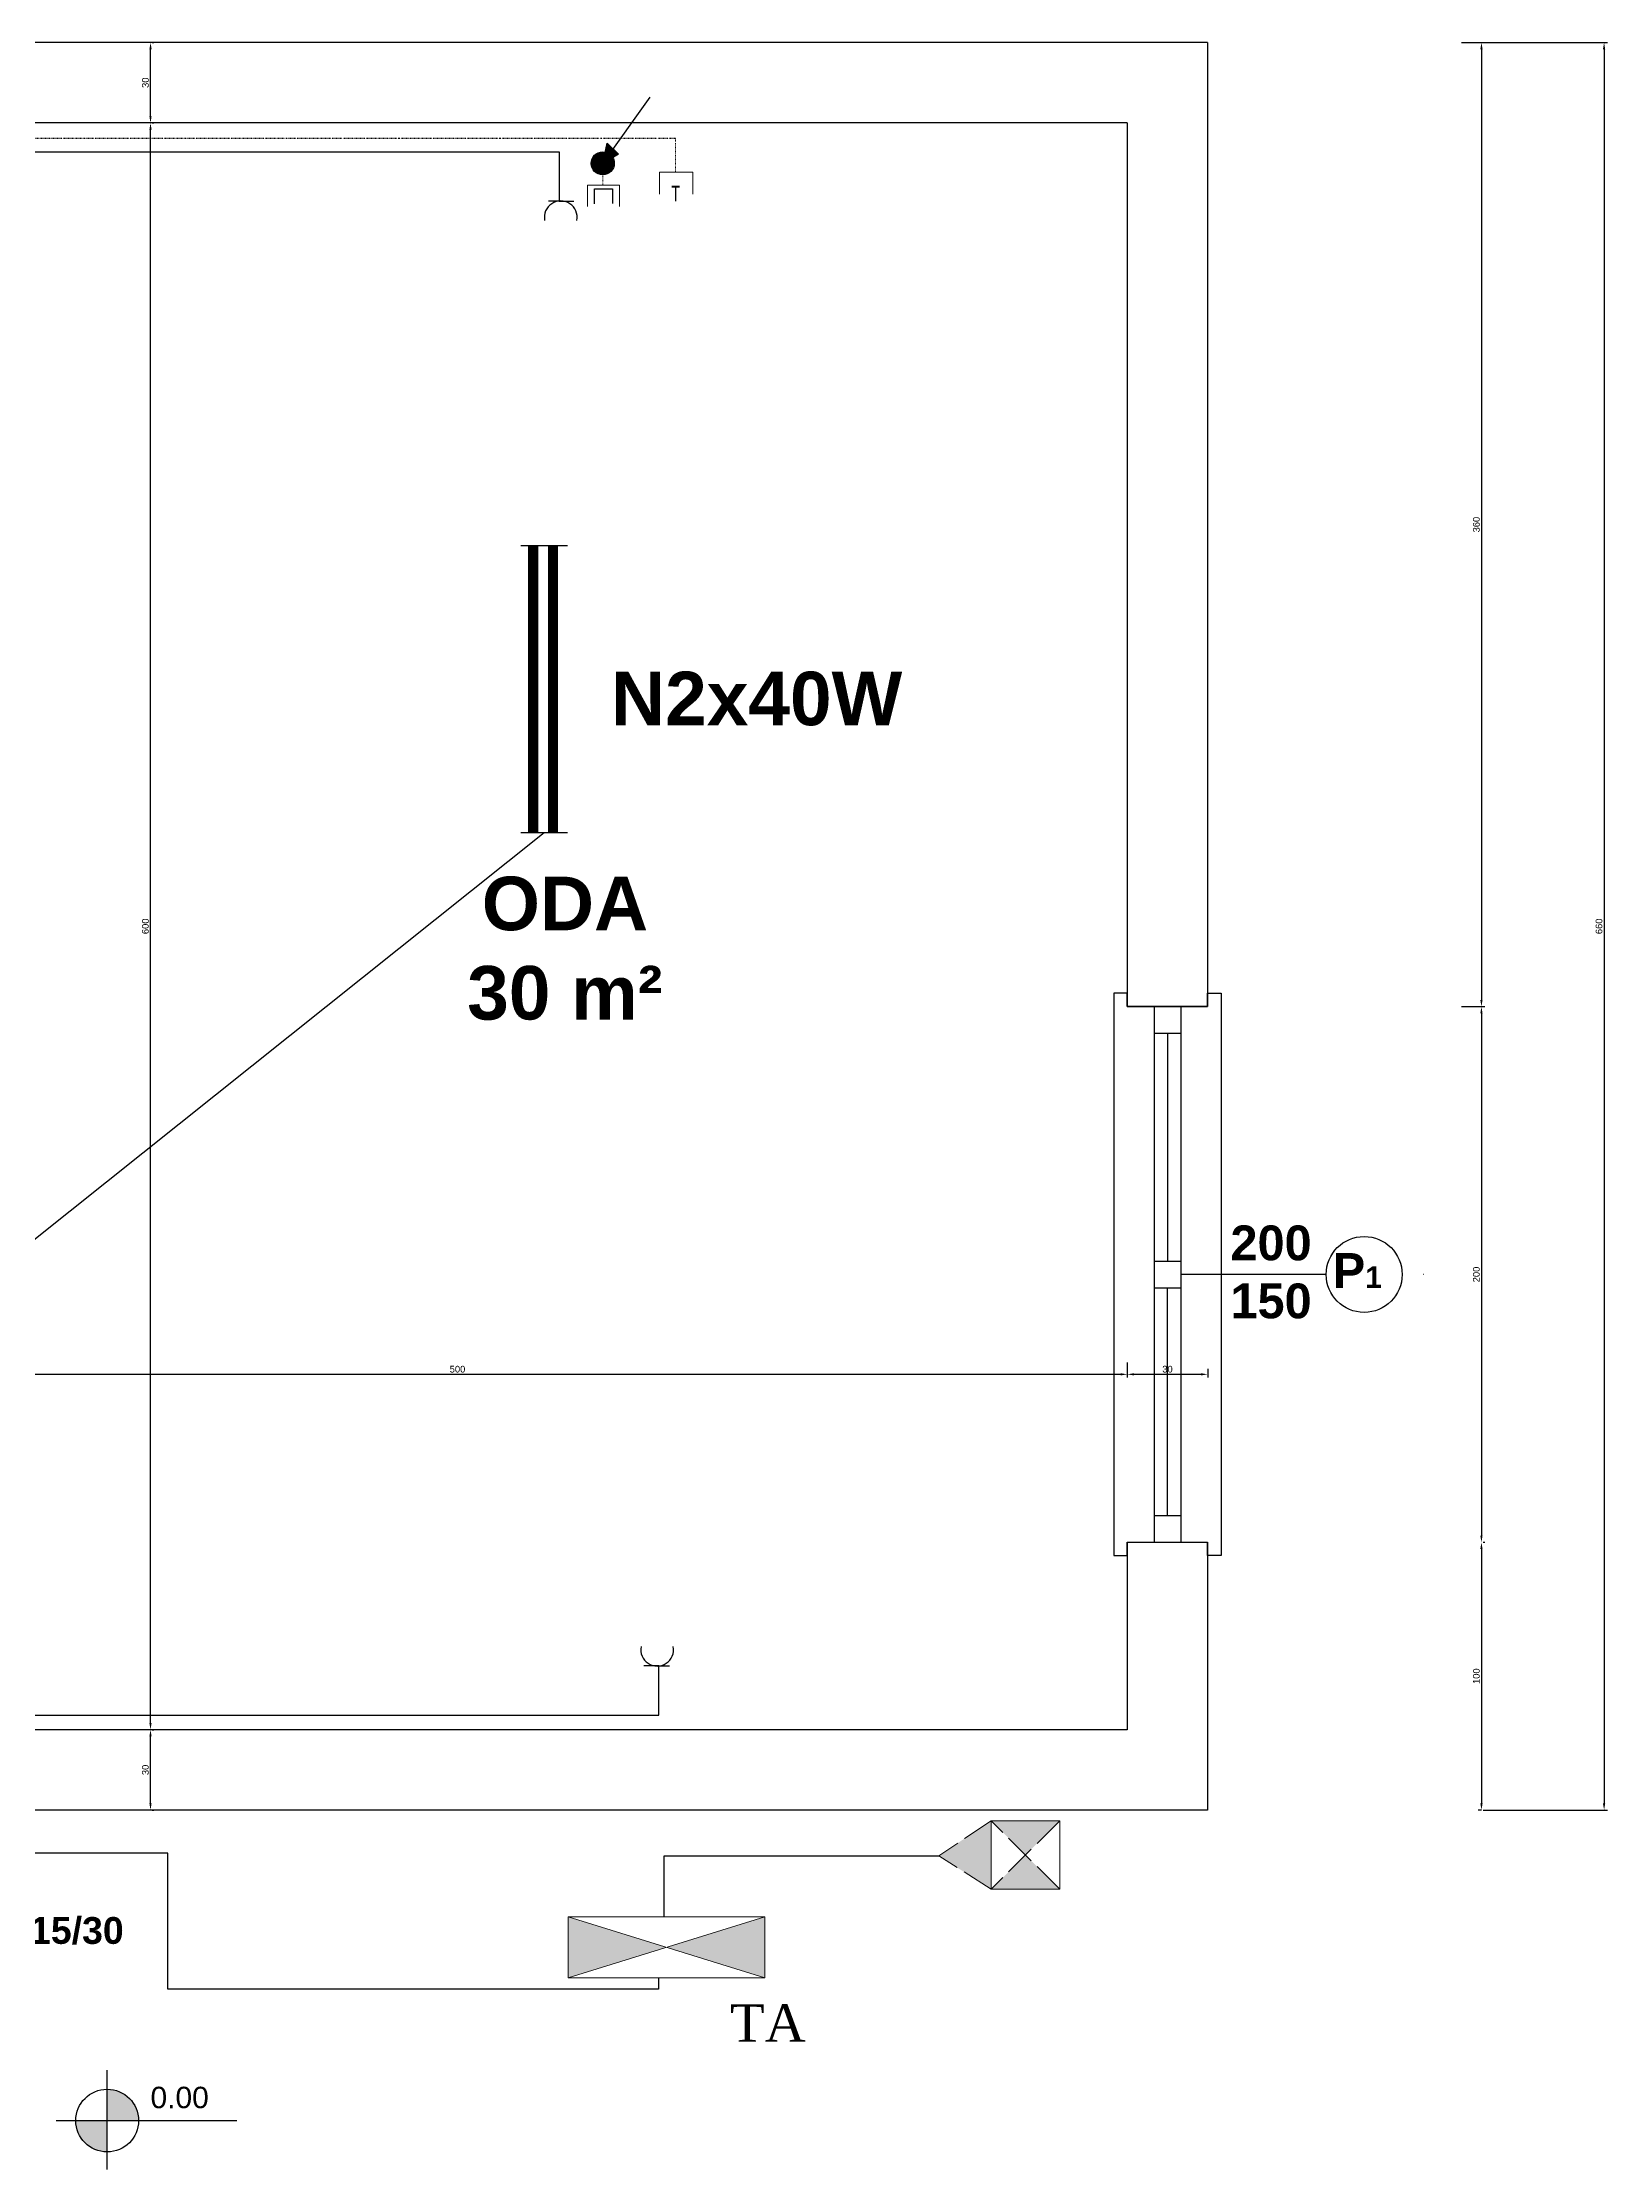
# Model space of a CAD drawing. Header units: millimetres. Extents: x 962 to 8486, y 785 to 4222.
# Drawn here: x 6065 to 6649, y 1542 to 2337 of the extents above; entities that cross this region are included whole.
import ezdxf

# ---------------------------------------------------------------- set-up
doc = ezdxf.new("R2010")
doc.units = ezdxf.units.MM
for name, pattern in [('ACAD_ISO02W100', [15, 12, -3]), ('DASHDOT', [25.4, 12.7, -6.35, 0, -6.35]), ('DIVIDE', [1.25, 0.5, -0.25, 0, -0.25, 0, -0.25]), ('DUZ', [0])]:
    doc.linetypes.add(name, pattern=pattern)
for name, color, linetype, lineweight in [('ANA PANO', 133, 'Continuous', 20), ('duvar', 10, 'Continuous', 30), ('EHAT-TEL', 3, 'DIVIDE', 20), ('hareketli  perde', 3, 'DUZ', 20), ('ZİL', 92, 'DASHDOT', 20)]:
    doc.layers.add(name, color=color, linetype=linetype, lineweight=lineweight)
doc.layers.add('H', color=3, linetype='Continuous')
doc.layers.add('kot', color=210, linetype='Continuous')
doc.styles.add('MEKAN', font='times.ttf')
doc.styles.add('ROMANS', font='tahoma.ttf')
doc.styles.get("Standard").update_dxf_attribs({"font": 'arial.ttf'})
doc.dimstyles.new('ISO-25', dxfattribs={"dimtxt": 2.5, "dimasz": 2.5, "dimexe": 1.25, "dimexo": 0.625, "dimtad": 1, "dimtxsty": 'Standard', "dimcen": 2.5, "dimadec": 0, "dimazin": 0, "dimtfac": 1, "dimtmove": 0, "dimatfit": 3, "dimfxl": 1, "dimarcsym": 0})

# ---------------------------------------------------------------- blocks, each defined once
blk = doc.blocks.new('*D78')
at = {"color": 0, "lineweight": -2, "transparency": 16777216}
for p, q in [((6594.81, 2336.5), (6603.56, 2336.5)), ((6602.31, 2334), (6602.31, 1979)), ((6594.81, 1976.5), (6603.56, 1976.5))]:
    blk.add_line(p, q, dxfattribs=at)
at = {"color": 0, "transparency": 16777216}
for points in [[(6601.89, 2334), (6602.73, 2334), (6602.31, 2336.5)], [(6601.89, 1979), (6602.73, 1979), (6602.31, 1976.5)]]:
    blk.add_solid(points, dxfattribs=at)
at = {"layer": 'Defpoints', "color": 0, "transparency": 16777216}
for p in [(6594.18, 2336.5), (6594.18, 1976.5), (6602.31, 1976.5)]:
    blk.add_point(p, dxfattribs=at)
at = {"color": 0, "transparency": 16777216, "insert": (6600.41, 2156.5), "char_height": 2.5, "attachment_point": 5, "rotation": 90}
blk.add_mtext('360', dxfattribs=at)
blk = doc.blocks.new('*D79')
at = {"color": 0, "lineweight": -2, "transparency": 16777216}
for p, q in [((6594.81, 1976.5), (6603.56, 1976.5)), ((6602.31, 1974), (6602.31, 1779)), ((6602.93, 1776.5), (6603.56, 1776.5))]:
    blk.add_line(p, q, dxfattribs=at)
at = {"color": 0, "transparency": 16777216}
for points in [[(6601.89, 1974), (6602.73, 1974), (6602.31, 1976.5)], [(6601.89, 1779), (6602.73, 1779), (6602.31, 1776.5)]]:
    blk.add_solid(points, dxfattribs=at)
at = {"layer": 'Defpoints', "color": 0, "transparency": 16777216}
for p in [(6594.18, 1976.5), (6602.31, 1776.5), (6602.31, 1776.5)]:
    blk.add_point(p, dxfattribs=at)
at = {"color": 0, "transparency": 16777216, "insert": (6600.41, 1876.5), "char_height": 2.5, "attachment_point": 5, "rotation": 90}
blk.add_mtext('200', dxfattribs=at)
blk = doc.blocks.new('*D80')
at = {"color": 0, "lineweight": -2, "transparency": 16777216}
for p, q in [((6602.31, 1774), (6602.31, 1679)), ((6602.93, 1776.5), (6603.56, 1776.5)), ((6602.31, 1676.5), (6601.06, 1676.5))]:
    blk.add_line(p, q, dxfattribs=at)
at = {"color": 0, "transparency": 16777216}
for points in [[(6601.89, 1774), (6602.73, 1774), (6602.31, 1776.5)], [(6601.89, 1679), (6602.73, 1679), (6602.31, 1676.5)]]:
    blk.add_solid(points, dxfattribs=at)
at = {"layer": 'Defpoints', "color": 0, "transparency": 16777216}
for p in [(6602.31, 1776.5), (6602.31, 1676.5), (6602.93, 1676.5)]:
    blk.add_point(p, dxfattribs=at)
at = {"color": 0, "transparency": 16777216, "insert": (6600.41, 1726.5), "char_height": 2.5, "attachment_point": 5, "rotation": 90}
blk.add_mtext('100', dxfattribs=at)
blk = doc.blocks.new('*D81')
at = {"color": 0, "lineweight": -2, "transparency": 16777216}
for p, q in [((6602.93, 2336.5), (6649.34, 2336.5)), ((6648.09, 2334), (6648.09, 1679)), ((6602.93, 1676.5), (6649.34, 1676.5))]:
    blk.add_line(p, q, dxfattribs=at)
at = {"color": 0, "transparency": 16777216}
for points in [[(6647.67, 2334), (6648.5, 2334), (6648.09, 2336.5)], [(6647.67, 1679), (6648.5, 1679), (6648.09, 1676.5)]]:
    blk.add_solid(points, dxfattribs=at)
at = {"layer": 'Defpoints', "color": 0, "transparency": 16777216}
for p in [(6602.31, 2336.5), (6602.31, 1676.5), (6648.09, 1676.5)]:
    blk.add_point(p, dxfattribs=at)
at = {"color": 0, "transparency": 16777216, "insert": (6646.19, 2006.5), "char_height": 2.5, "attachment_point": 5, "rotation": 90}
blk.add_mtext('660', dxfattribs=at)
blk = doc.blocks.new('*D86')
at = {"color": 0, "lineweight": -2, "transparency": 16777216}
for p, q in [((6470.12, 1843.6), (6470.12, 1837.97)), ((5970.12, 1839.84), (5970.12, 1840.47)), ((5972.62, 1839.22), (6467.62, 1839.22))]:
    blk.add_line(p, q, dxfattribs=at)
at = {"color": 0, "transparency": 16777216}
for points in [[(5972.62, 1839.63), (5972.62, 1838.8), (5970.12, 1839.22)], [(6467.62, 1839.63), (6467.62, 1838.8), (6470.12, 1839.22)]]:
    blk.add_solid(points, dxfattribs=at)
at = {"layer": 'Defpoints', "color": 0, "transparency": 16777216}
for p in [(6470.12, 1844.22), (5970.12, 1839.22), (6470.12, 1839.22)]:
    blk.add_point(p, dxfattribs=at)
at = {"color": 0, "transparency": 16777216, "insert": (6220.12, 1841.12), "char_height": 2.5, "attachment_point": 5}
blk.add_mtext('500', dxfattribs=at)
blk = doc.blocks.new('*D87')
at = {"color": 0, "lineweight": -2, "transparency": 16777216}
for p, q in [((6470.12, 1843.6), (6470.12, 1837.97)), ((6472.62, 1839.22), (6497.62, 1839.22)), ((6500.12, 1841.22), (6500.12, 1837.97))]:
    blk.add_line(p, q, dxfattribs=at)
at = {"color": 0, "transparency": 16777216}
for points in [[(6472.62, 1839.63), (6472.62, 1838.8), (6470.12, 1839.22)], [(6497.62, 1839.63), (6497.62, 1838.8), (6500.12, 1839.22)]]:
    blk.add_solid(points, dxfattribs=at)
at = {"layer": 'Defpoints', "color": 0, "transparency": 16777216}
for p in [(6470.12, 1844.22), (6500.12, 1841.85), (6500.12, 1839.22)]:
    blk.add_point(p, dxfattribs=at)
at = {"color": 0, "transparency": 16777216, "insert": (6485.12, 1841.12), "char_height": 2.5, "attachment_point": 5}
blk.add_mtext('30', dxfattribs=at)
blk = doc.blocks.new('*D88')
at = {"color": 0, "lineweight": -2, "transparency": 16777216}
for p, q in [((6105.53, 1679), (6105.53, 1704)), ((6106.15, 1706.5), (6106.78, 1706.5)), ((6106.15, 1676.5), (6106.78, 1676.5))]:
    blk.add_line(p, q, dxfattribs=at)
at = {"color": 0, "transparency": 16777216}
for points in [[(6105.11, 1704), (6105.95, 1704), (6105.53, 1706.5)], [(6105.11, 1679), (6105.95, 1679), (6105.53, 1676.5)]]:
    blk.add_solid(points, dxfattribs=at)
at = {"layer": 'Defpoints', "color": 0, "transparency": 16777216}
for p in [(6105.53, 1706.5), (6105.53, 1706.5), (6105.53, 1676.5)]:
    blk.add_point(p, dxfattribs=at)
at = {"color": 0, "transparency": 16777216, "insert": (6103.63, 1691.5), "char_height": 2.5, "attachment_point": 5, "rotation": 90}
blk.add_mtext('30', dxfattribs=at)
blk = doc.blocks.new('*D105')
at = {"color": 0, "lineweight": -2, "transparency": 16777216}
for p, q in [((6167.15, 2306.5), (6104.28, 2306.5)), ((6105.53, 1709), (6105.53, 2304)), ((6106.15, 1706.5), (6106.78, 1706.5))]:
    blk.add_line(p, q, dxfattribs=at)
at = {"color": 0, "transparency": 16777216}
for points in [[(6105.11, 2304), (6105.95, 2304), (6105.53, 2306.5)], [(6105.11, 1709), (6105.95, 1709), (6105.53, 1706.5)]]:
    blk.add_solid(points, dxfattribs=at)
at = {"layer": 'Defpoints', "color": 0, "transparency": 16777216}
for p in [(6105.53, 2306.5), (6167.77, 2306.5), (6105.53, 1706.5)]:
    blk.add_point(p, dxfattribs=at)
at = {"color": 0, "transparency": 16777216, "insert": (6103.63, 2006.5), "char_height": 2.5, "attachment_point": 5, "rotation": 90}
blk.add_mtext('600', dxfattribs=at)
blk = doc.blocks.new('*D90')
at = {"color": 0, "lineweight": -2, "transparency": 16777216}
for p, q in [((6106.15, 2336.5), (6106.78, 2336.5)), ((6105.53, 2309), (6105.53, 2334)), ((6106.15, 2306.5), (6106.78, 2306.5))]:
    blk.add_line(p, q, dxfattribs=at)
at = {"color": 0, "transparency": 16777216}
for points in [[(6105.11, 2334), (6105.95, 2334), (6105.53, 2336.5)], [(6105.11, 2309), (6105.95, 2309), (6105.53, 2306.5)]]:
    blk.add_solid(points, dxfattribs=at)
at = {"layer": 'Defpoints', "color": 0, "transparency": 16777216}
for p in [(6105.53, 2336.5), (6105.53, 2336.5), (6105.53, 2306.5)]:
    blk.add_point(p, dxfattribs=at)
at = {"color": 0, "transparency": 16777216, "insert": (6103.63, 2321.5), "char_height": 2.5, "attachment_point": 5, "rotation": 90}
blk.add_mtext('30', dxfattribs=at)
blk = doc.blocks.new('ANA PANO')
at = {"layer": 'ANA PANO'}
h = blk.add_hatch(color=256, dxfattribs=at)
h.paths.add_polyline_path([(-36.7, -22.76), (0, -11.38), (-36.7, 0)])
h.paths.add_polyline_path([(36.7, -22.76), (36.7, 0), (0, -11.38)])
for p, q in [((-36.7, 0), (36.7, 0)), ((-36.7, -22.76), (-36.7, 0)), ((-36.7, 0), (-36.7, -22.76)), ((-36.7, -22.76), (36.7, 0)), ((-36.7, 0), (36.7, -22.76)), ((36.7, 0), (36.7, -22.76)), ((36.7, -22.76), (-36.7, -22.76))]:
    blk.add_line(p, q, dxfattribs=at)
at = {"layer": 'hareketli  perde', "linetype": 'ByBlock', "flags": 3}
blk.add_attdef('ANA-PANO', (43.85, -18), '', height=10, dxfattribs=at)
blk = doc.blocks.new('KOFRE')
at = {"layer": 'ZİL', "linetype": 'ACAD_ISO02W100'}
h = blk.add_hatch(color=256, dxfattribs=at)
h.paths.add_polyline_path([(-12.8, -25.6), (0, -12.8), (-12.8, 0)])
h.paths.add_polyline_path([(12.8, -25.6), (12.8, 0), (0, -12.8)])
blk.add_hatch(color=256, dxfattribs=at).paths.add_polyline_path([(-0.27, -45.17), (12.8, -25.6), (-12.8, -25.6)])
for p, q in [((12.8, 0), (-12.8, 0)), ((-12.8, 0), (-12.8, -25.6)), ((12.8, -25.6), (12.8, 0)), ((-12.8, -25.6), (12.8, -25.6))]:
    blk.add_line(p, q)
for p, q in [((-12.8, 0), (12.8, -25.6)), ((12.8, 0), (-12.8, -25.6)), ((-12.8, -25.6), (-0.27, -45.17)), ((12.8, -25.6), (-0.27, -45.17))]:
    blk.add_line(p, q, dxfattribs=at)
at = {"layer": 'hareketli  perde', "linetype": 'ByBlock', "flags": 3}
blk.add_attdef('KOFRE', (23.28, -14.2), '', height=10, dxfattribs=at)
blk = doc.blocks.new('P2X36')
at = {"layer": 'H', "color": 1}
for p, q in [((-53.5, 9.09), (-53.5, -8.36)), ((53.5, -8.36), (53.5, 9.09))]:
    blk.add_line(p, q, dxfattribs=at)
at = {"layer": 'H', "color": 2}
for points in [[(-53.5, 3.71, 3.8, 3.8, 0), (53.5, 3.71, 1.6, 1.6, 0)], [(-53.5, -3.71, 3.8, 3.8, 0), (53.5, -3.71, 1.6, 1.6, 0)]]:
    blk.add_lwpolyline(points, format="xyseb", dxfattribs=at)

msp = doc.modelspace()

# ---------------------------------------------------------------- hatches: boundary and pattern name
h = msp.add_hatch(color=256)
h.dxf.hatch_style = 1
h.paths.add_polyline_path([(6278.629, 2291.396, 0.1332295), (6278.037, 2293.575), (6274.316, 2291.396), (6275.243, 2295.608, 0.4792027), (6270.004, 2291.396, 1)])
h.paths.add_polyline_path([(6274.316, 2291.396), (6278.037, 2293.575, 0.1051237), (6276.829, 2294.901)], flags=17)
h.paths.add_polyline_path([(6274.316, 2291.396), (6276.829, 2294.901, 0.1016862), (6275.243, 2295.608)], flags=17)
h = msp.add_hatch(color=256)
h.dxf.hatch_style = 1
h.paths.add_polyline_path([(6276.829, 2294.901, -0.1051237), (6278.037, 2293.575), (6280.226, 2294.857), (6278.207, 2296.822)])
h.paths.add_polyline_path([(6275.243, 2295.608, -0.1016862), (6276.829, 2294.901), (6278.207, 2296.822), (6277.16, 2297.84), (6275.735, 2297.84)])
h.paths.add_polyline_path([(6275.735, 2297.84), (6277.16, 2297.84), (6275.986, 2298.983)])
at = {"layer": 'kot'}
h = msp.add_hatch(color=0, dxfattribs=at)
h.set_gradient(color1=(204, 0, 204), one_color=1, tint=1)
h.paths.add_polyline_path([(6089.362, 1560.564), (6101.07, 1560.564, 0.4142136), (6089.362, 1572.272)])
h.paths.add_polyline_path([(6077.654, 1560.564, 0.4142136), (6089.362, 1548.856), (6089.362, 1560.564)])

# ---------------------------------------------------------------- linework, layer by layer
at = {"color": 240, "true_color": 0xed1f24}
for p, q in [((6274.316, 2291.396), (6292.018, 2316.085)), ((6274.316, 2291.396), (6275.986, 2298.983)), ((6275.986, 2298.983), (6280.226, 2294.857)), ((6280.226, 2294.857), (6274.316, 2291.396)), ((6271.284, 2276.283), (6271.284, 2281.881)), ((6271.284, 2281.881), (6278.01, 2281.881)), ((6278.01, 2281.881), (6278.01, 2276.455))]:
    msp.add_line(p, q, dxfattribs=at)
at = {"color": 3, "linetype": 'DIVIDE'}
msp.add_line((6301.481, 2300.722), (5973.846, 2300.722), dxfattribs=at)
at = {"color": 4}
for p, q in [((5977.95, 2295.704), (6258.068, 2295.704)), ((5977.95, 1711.933), (6295.237, 1711.933))]:
    msp.add_line(p, q, dxfattribs=at)
for p, q in [((6258.068, 2295.704), (6258.068, 2277.317)), ((6258.068, 2277.317), (6254.107, 2277.317)), ((6258.068, 2277.317), (6263.586, 2277.317)), ((6295.237, 1730.32), (6289.72, 1730.32)), ((6295.237, 1711.933), (6295.237, 1730.32)), ((6295.237, 1730.32), (6299.199, 1730.32)), ((6297.199, 1636.936), (6297.199, 1646.391)), ((6295.146, 1613.848), (6295.146, 1609.686))]:
    msp.add_line(p, q)
at = {"color": 1}
msp.add_line((5985.447, 1828.364), (6252.422, 2041.56), dxfattribs=at)
at = {"color": 7}
for p, q in [((6470.118, 1981.504), (6465.118, 1981.504)), ((6465.118, 1981.504), (6465.118, 1776.504)), ((6470.118, 1976.504), (6470.118, 1981.504)), ((6500.118, 1976.504), (6500.118, 1981.504)), ((6500.118, 1981.504), (6505.118, 1981.504)), ((6505.118, 1981.504), (6505.118, 1776.504)), ((6470.118, 1976.504), (6500.118, 1976.504)), ((6480.118, 1976.504), (6480.118, 1776.504)), ((6490.118, 1976.504), (6490.118, 1776.504)), ((6485.118, 1966.504), (6485.118, 1881.504)), ((6480.118, 1881.504), (6490.118, 1881.504)), ((6544.357, 1876.504), (6490.118, 1876.504)), ((6580.806, 1876.504), (6580.689, 1876.504)), ((6480.118, 1871.504), (6490.118, 1871.504)), ((6485.118, 1786.504), (6485.118, 1871.504)), ((6465.118, 1776.504), (6465.118, 1771.504)), ((6465.118, 1771.504), (6470.118, 1771.504)), ((6470.118, 1776.504), (6500.118, 1776.504)), ((6470.118, 1771.504), (6470.118, 1776.504)), ((6500.118, 1771.504), (6500.118, 1776.504)), ((6505.118, 1771.504), (6500.118, 1771.504)), ((6505.118, 1776.504), (6505.118, 1771.504))]:
    msp.add_line(p, q, dxfattribs=at)
at = {"color": 7, "true_color": 0xffffff}
for p, q in [((6111.95, 1660.361), (5760.768, 1660.361)), ((6111.95, 1609.686), (6111.95, 1660.361)), ((6297.199, 1646.391), (6297.199, 1659.456)), ((6297.199, 1659.456), (6399.731, 1659.456)), ((6295.146, 1609.686), (6111.95, 1609.686))]:
    msp.add_line(p, q, dxfattribs=at)
at = {"color": 1}
msp.add_circle((6274.316, 2291.396), 4.312, dxfattribs=at)
at = {"color": 7}
msp.add_circle((6558.533, 1876.504), 14.176, dxfattribs=at)
for centre, start, end in [((6258.666, 2271.226), 349.276334, 190.723666), ((6294.64, 1736.412), 169.276334, 10.723666)]:
    msp.add_arc(centre, 6.121, start, end)
at = {"layer": 'duvar', "color": 7}
for p, q in [((6500.118, 2336.504), (5270.118, 2336.504)), ((6500.118, 2336.504), (6500.118, 1976.504)), ((6470.118, 2306.504), (5970.118, 2306.504)), ((6470.118, 2306.504), (6470.118, 1976.504)), ((6500.118, 1976.504), (6470.118, 1976.504)), ((6490.118, 1966.504), (6480.118, 1966.504)), ((6480.118, 1786.504), (6490.118, 1786.504)), ((6470.118, 1776.504), (6470.118, 1706.504)), ((6470.118, 1776.504), (6500.118, 1776.504)), ((6500.118, 1776.504), (6500.118, 1676.504)), ((6470.118, 1706.504), (5970.118, 1706.504)), ((6500.118, 1676.504), (5780.118, 1676.504))]:
    msp.add_line(p, q, dxfattribs=at)
at = {"layer": 'EHAT-TEL', "color": 3, "linetype": 'DIVIDE', "lineweight": 20}
for p, q in [((6301.481, 2288.225), (6301.481, 2300.722)), ((6274.316, 2283.315), (6274.316, 2291.396))]:
    msp.add_line(p, q, dxfattribs=at)
at = {"layer": 'EHAT-TEL', "color": 3, "linetype": 'Continuous', "lineweight": 20}
for p, q in [((6295.567, 2279.861), (6295.567, 2288.152)), ((6295.567, 2288.152), (6308.004, 2288.152)), ((6308.004, 2288.152), (6308.004, 2279.861)), ((6268.673, 2275.334), (6268.673, 2283.246)), ((6268.673, 2283.246), (6280.54, 2283.246)), ((6280.54, 2283.246), (6280.54, 2275.334))]:
    msp.add_line(p, q, dxfattribs=at)
at = {"layer": 'kot', "color": 0}
for p, q in [((6089.362, 1542.312), (6089.362, 1579.415)), ((6070.358, 1560.564), (6137.711, 1560.564))]:
    msp.add_line(p, q, dxfattribs=at)
msp.add_circle((6089.362, 1560.564), 11.708, dxfattribs=at)

# ---------------------------------------------------------------- block references
at = {"rotation": 270}
msp.add_blockref('P2X36', (6252.062, 2095.06), dxfattribs=at)
at = {"layer": 'hareketli  perde', "linetype": 'ByBlock', "xscale": -1}
for name, p, rotation in [('KOFRE', (6444.903, 1659.722), 270), ('ANA PANO', (6298.092, 1613.848), 180)]:
    msp.add_blockref(name, p, dxfattribs=dict(at, rotation=rotation))

# ---------------------------------------------------------------- texts
at = {"style": 'MEKAN'}
msp.add_text('TA', height=14, dxfattribs=at).set_placement((6321.862, 1589.996))
at = {"color": 7}
for s, insert, char_height, width, attachment_point in [('{\\fArial|b1|i0|c162|p34;N2x40W}', (6331.777, 2101.57), 20, 137.3402, 2), ('{\\fArial|b1|i0|c162|p34;ODA\\P30 m²}', (6260.218, 2025.038), 20, 137.3402, 2), ('{\\fArial|b1|i0|c162|p34;200\\P150}', (6538.928, 1894.803), 13, 36.67569, 3), ('{\\fArial|b1|i0|c162|p34;P\\H0.6154x;1}', (6565.13, 1884.495), 13, 36.67569, 3), ('{\\fArial|b1|i0|c162|p34;4X15/30}', (6095.529, 1636.551), 10, 36.67569, 3)]:
    msp.add_mtext(s, dxfattribs=dict(at, insert=insert, char_height=char_height, width=width, attachment_point=attachment_point))
at = {"layer": 'EHAT-TEL', "color": 3, "linetype": 'Continuous', "lineweight": 20, "style": 'ROMANS', "width": 0.7}
msp.add_text('T', height=5.83, dxfattribs=at).set_placement((6300.093, 2277.203))
at = {"layer": 'kot', "color": 0, "insert": (6105.53, 1573.193), "char_height": 8, "attachment_point": 1}
msp.add_mtext_dynamic_manual_height_columns('0.00', width=14.32913, gutter_width=12.5, heights=[0], dxfattribs=at)

# ---------------------------------------------------------------- dimensions: what is measured, and where the dimension line sits
for base, p1, p2, angle, picture, middle in [((6105.529, 2336.504), (6105.529, 2306.504), (6105.529, 2336.504), 90, '*D90', (6103.627, 2321.504)), ((6470.118, 1839.216), (5970.118, 1839.216), (6470.118, 1844.224), 180, '*D86', (6220.118, 1841.117)), ((6500.118, 1839.216), (6470.118, 1844.224), (6500.118, 1841.85), 180, '*D87', (6485.118, 1841.118))]:
    dim = msp.add_linear_dim(base=base, p1=p1, p2=p2, angle=angle, dimstyle='ISO-25', override={"dimtmove": 1})
    dim.commit()
    dim.dimension.update_dxf_attribs({"geometry": picture, "text_midpoint": middle})
at = {"color": 7}
dim = msp.add_linear_dim(base=(6602.309, 1976.504), p1=(6594.184, 2336.504), p2=(6594.184, 1976.504), angle=90, dimstyle='ISO-25', dxfattribs=at)
dim.commit()
dim.dimension.update_dxf_attribs({"geometry": '*D78', "text_midpoint": (6600.407, 2156.504)})
dim = msp.add_linear_dim(base=(6648.088, 1676.504), p1=(6602.309, 2336.504), p2=(6602.309, 1676.504), angle=90, dimstyle='ISO-25', dxfattribs=at)
dim.commit()
dim.dimension.update_dxf_attribs({"geometry": '*D81', "text_midpoint": (6648.088, 2006.504), "dimtype": 160})
for base, p1, p2, picture, middle in [((6105.529, 2306.504), (6105.529, 1706.504), (6167.775, 2306.504), '*D105', (6103.627, 2006.504)), ((6105.529, 1706.504), (6105.529, 1676.504), (6105.529, 1706.504), '*D88', (6103.627, 1691.504))]:
    dim = msp.add_linear_dim(base=base, p1=p1, p2=p2, angle=90, dimstyle='ISO-25')
    dim.commit()
    dim.dimension.update_dxf_attribs({"geometry": picture, "text_midpoint": middle})
for base, p1, p2, picture, middle in [((6602.309, 1776.504), (6594.184, 1976.504), (6602.309, 1776.504), '*D79', (6600.408, 1876.504)), ((6602.309, 1676.504), (6602.309, 1776.504), (6602.934, 1676.504), '*D80', (6600.408, 1726.504))]:
    dim = msp.add_linear_dim(base=base, p1=p1, p2=p2, angle=90, dimstyle='ISO-25', override={"dimtmove": 1}, dxfattribs=at)
    dim.commit()
    dim.dimension.update_dxf_attribs({"geometry": picture, "text_midpoint": middle})

doc.saveas('drawing.dxf')
